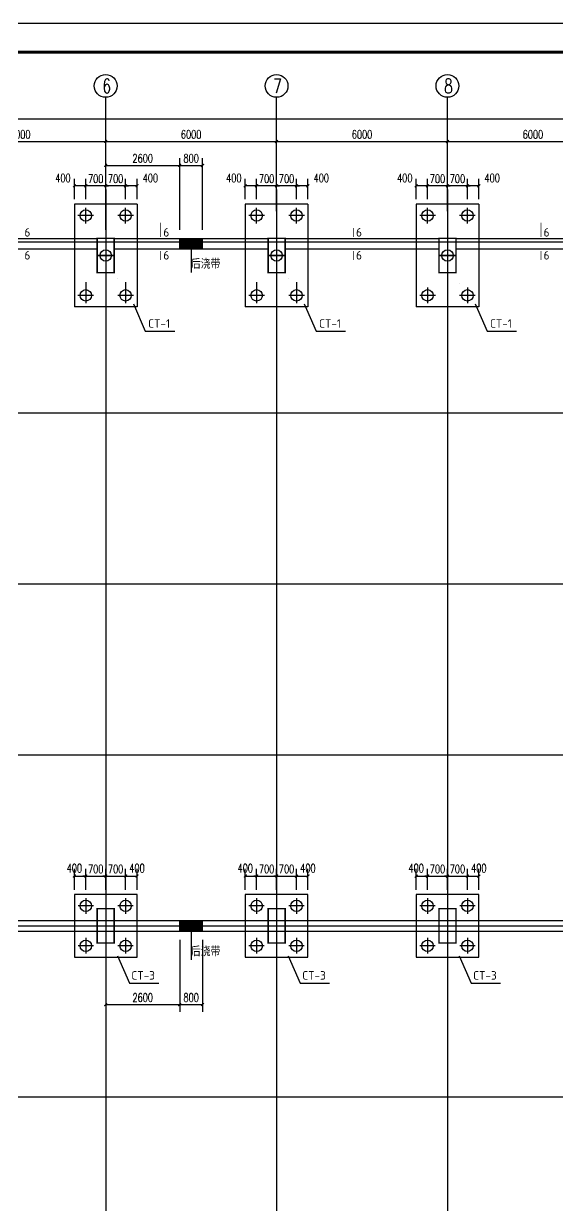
# Model space of a CAD drawing. Extents: x -73672 to 366960, y -527333 to 140666.
# Drawn here: x 218892 to 237633, y 24421 to 65882 of the extents above; entities that cross this region are included whole.
import ezdxf
from ezdxf.enums import TextEntityAlignment as Align

# ---------------------------------------------------------------- set-up
doc = ezdxf.new("R2010")
doc.units = 0
doc.header["$LTSCALE"] = 1000
doc.header["$MEASUREMENT"] = 0
for name, color, linetype in [('AXIS', 3, 'Continuous'), ('AXIS_TEXT', 7, 'Continuous'), ('COLUMN', 9, 'Continuous'), ('E_WINDOW', 4, 'Continuous'), ('NUM', 3, 'Continuous'), ('PUB_TITLE', 4, 'Continuous'), ('TEXT', 3, 'Continuous'), ('WALL', 9, 'Continuous'), ('建-尺寸', 3, 'Continuous')]:
    doc.layers.add(name, color=color, linetype=linetype)
doc.styles.add('_TCH_AXIS', font='COMPLEX', dxfattribs={"bigfont": 'GBCBIG'})
doc.styles.add('_TCH_DIM_T3', font='SIMPLEX', dxfattribs={"width": 0.705882, "bigfont": 'GBCBIG'})
doc.styles.add('A-DIM_T3', font='SIMPLEX', dxfattribs={"width": 0.705882, "bigfont": 'GBCBIG'})
doc.styles.add('COMPLEX', font='COMPLEX', dxfattribs={"bigfont": 'Tssdchn.shx'})
doc.styles.add('TSSD_Norm', font='Tssdeng.shx', dxfattribs={"bigfont": 'hztxt.shx'})
doc.dimstyles.new('_TCH_ARCH-100', dxfattribs={"dimtxt": 297.5, "dimasz": 100, "dimexe": 250, "dimexo": 300, "dimgap": 100, "dimtad": 1, "dimdec": 0, "dimzin": 0, "dimdsep": 46, "dimtxsty": '_TCH_DIM_T3', "dimblk": 'ARCHTICK', "dimcen": 0.09, "dimclrt": 7, "dimazin": 2, "dimtfac": 1, "dimtdec": 0, "dimtix": 1, "dimtmove": 2, "dimatfit": 3, "dimfxl": 0, "dimtolj": 1, "dimtzin": 0, "dimarcsym": 0})
doc.dimstyles.new('A-DIM-100', dxfattribs={"dimtxt": 297.5, "dimasz": 100, "dimexe": 250, "dimexo": 300, "dimgap": 100, "dimtad": 1, "dimdec": 0, "dimzin": 0, "dimdsep": 46, "dimtxsty": 'A-DIM_T3', "dimblk": 'ARCHTICK', "dimcen": 0.09, "dimclrt": 7, "dimazin": 2, "dimtfac": 1, "dimtdec": 0, "dimtix": 1, "dimtmove": 2, "dimatfit": 3, "dimfxl": 0, "dimtolj": 1, "dimtzin": 0, "dimarcsym": 0})

# ---------------------------------------------------------------- blocks, each defined once
blk = doc.blocks.new('_reinbk')
blk.add_line((0, 0), (0, 0))
blk = doc.blocks.new('_AXISO')
blk.add_circle((0, 0), 0.5)
at = {"layer": 'AXIS_TEXT', "style": 'COMPLEX'}
blk.add_attdef('A', text='', height=0.56, dxfattribs=at).set_placement((-0.25, -0.28), (0.25, -0.28), align=Align.FIT)
blk = doc.blocks.new('_ArchTick')
at = {"color": 0, "linetype": 'ByBlock', "const_width": 0.4}
blk.add_lwpolyline([(-0.5, -0.5), (0.5, 0.5)], dxfattribs=at)
blk = doc.blocks.new('*D7879')
at = {"layer": 'AXIS', "color": 0, "lineweight": -2}
for p, q in [((191774, 59597), (191774, 62797)), ((306114, 59597), (306114, 62797)), ((191774, 62547), (306114, 62547))]:
    blk.add_line(p, q, dxfattribs=at)
at = {"layer": 'Defpoints', "color": 0}
for p in [(306114, 62547), (191774, 59297), (306114, 59297)]:
    blk.add_point(p, dxfattribs=at)
at = {"layer": 'AXIS', "color": 0, "linetype": 'ByBlock', "lineweight": -2, "xscale": 100, "yscale": 100, "zscale": 100, "rotation": 180}
blk.add_blockref('_ArchTick', (191774, 62547), dxfattribs=at)
at = {"layer": 'AXIS', "color": 0, "linetype": 'ByBlock', "lineweight": -2, "xscale": 100, "yscale": 100, "zscale": 100}
blk.add_blockref('_ArchTick', (306114, 62547), dxfattribs=at)
at = {"layer": 'AXIS', "color": 7, "insert": (248944, 62796), "char_height": 297.5, "attachment_point": 5, "style": '_TCH_DIM_T3'}
blk.add_mtext('\\A1;114340', dxfattribs=at)
blk = doc.blocks.new('*D7884')
at = {"layer": 'AXIS', "color": 0, "lineweight": -2}
for p, q in [((215774, 59597), (215774, 61997)), ((221774, 59597), (221774, 61997)), ((215774, 61747), (221774, 61747))]:
    blk.add_line(p, q, dxfattribs=at)
at = {"layer": 'Defpoints', "color": 0}
for p in [(221774, 61747), (215774, 59297), (221774, 59297)]:
    blk.add_point(p, dxfattribs=at)
at = {"layer": 'AXIS', "color": 0, "linetype": 'ByBlock', "lineweight": -2, "xscale": 100, "yscale": 100, "zscale": 100, "rotation": 180}
blk.add_blockref('_ArchTick', (215774, 61747), dxfattribs=at)
at = {"layer": 'AXIS', "color": 0, "linetype": 'ByBlock', "lineweight": -2, "xscale": 100, "yscale": 100, "zscale": 100}
blk.add_blockref('_ArchTick', (221774, 61747), dxfattribs=at)
at = {"layer": 'AXIS', "color": 7, "insert": (218774, 61996), "char_height": 297.5, "attachment_point": 5, "style": '_TCH_DIM_T3'}
blk.add_mtext('\\A1;6000', dxfattribs=at)
blk = doc.blocks.new('*D7885')
at = {"layer": 'AXIS', "color": 0, "lineweight": -2}
for p, q in [((221774, 59597), (221774, 61997)), ((227774, 59597), (227774, 61997)), ((221774, 61747), (227774, 61747))]:
    blk.add_line(p, q, dxfattribs=at)
at = {"layer": 'Defpoints', "color": 0}
for p in [(227774, 61747), (221774, 59297), (227774, 59297)]:
    blk.add_point(p, dxfattribs=at)
at = {"layer": 'AXIS', "color": 0, "linetype": 'ByBlock', "lineweight": -2, "xscale": 100, "yscale": 100, "zscale": 100, "rotation": 180}
blk.add_blockref('_ArchTick', (221774, 61747), dxfattribs=at)
at = {"layer": 'AXIS', "color": 0, "linetype": 'ByBlock', "lineweight": -2, "xscale": 100, "yscale": 100, "zscale": 100}
blk.add_blockref('_ArchTick', (227774, 61747), dxfattribs=at)
at = {"layer": 'AXIS', "color": 7, "insert": (224774, 61996), "char_height": 297.5, "attachment_point": 5, "style": '_TCH_DIM_T3'}
blk.add_mtext('\\A1;6000', dxfattribs=at)
blk = doc.blocks.new('*D7886')
at = {"layer": 'AXIS', "color": 0, "lineweight": -2}
for p, q in [((227774, 59597), (227774, 61997)), ((233774, 59597), (233774, 61997)), ((227774, 61747), (233774, 61747))]:
    blk.add_line(p, q, dxfattribs=at)
at = {"layer": 'Defpoints', "color": 0}
for p in [(233774, 61747), (227774, 59297), (233774, 59297)]:
    blk.add_point(p, dxfattribs=at)
at = {"layer": 'AXIS', "color": 0, "linetype": 'ByBlock', "lineweight": -2, "xscale": 100, "yscale": 100, "zscale": 100, "rotation": 180}
blk.add_blockref('_ArchTick', (227774, 61747), dxfattribs=at)
at = {"layer": 'AXIS', "color": 0, "linetype": 'ByBlock', "lineweight": -2, "xscale": 100, "yscale": 100, "zscale": 100}
blk.add_blockref('_ArchTick', (233774, 61747), dxfattribs=at)
at = {"layer": 'AXIS', "color": 7, "insert": (230774, 61996), "char_height": 297.5, "attachment_point": 5, "style": '_TCH_DIM_T3'}
blk.add_mtext('\\A1;6000', dxfattribs=at)
blk = doc.blocks.new('*D7887')
at = {"layer": 'AXIS', "color": 0, "lineweight": -2}
for p, q in [((233774, 59597), (233774, 61997)), ((239774, 59597), (239774, 61997)), ((233774, 61747), (239774, 61747))]:
    blk.add_line(p, q, dxfattribs=at)
at = {"layer": 'Defpoints', "color": 0}
for p in [(239774, 61747), (233774, 59297), (239774, 59297)]:
    blk.add_point(p, dxfattribs=at)
at = {"layer": 'AXIS', "color": 0, "linetype": 'ByBlock', "lineweight": -2, "xscale": 100, "yscale": 100, "zscale": 100, "rotation": 180}
blk.add_blockref('_ArchTick', (233774, 61747), dxfattribs=at)
at = {"layer": 'AXIS', "color": 0, "linetype": 'ByBlock', "lineweight": -2, "xscale": 100, "yscale": 100, "zscale": 100}
blk.add_blockref('_ArchTick', (239774, 61747), dxfattribs=at)
at = {"layer": 'AXIS', "color": 7, "insert": (236774, 61996), "char_height": 297.5, "attachment_point": 5, "style": '_TCH_DIM_T3'}
blk.add_mtext('\\A1;6000', dxfattribs=at)
blk = doc.blocks.new('*D7966')
at = {"layer": 'Defpoints', "color": 0}
for p in [(234474, 60192), (234474, 59422), (234874, 59422)]:
    blk.add_point(p, dxfattribs=at)
at = {"layer": '建-尺寸', "color": 0, "lineweight": -2}
for p, q in [((234474, 59722), (234474, 60442)), ((234874, 60192), (234474, 60192)), ((234874, 59722), (234874, 60442))]:
    blk.add_line(p, q, dxfattribs=at)
at = {"layer": '建-尺寸', "color": 0, "linetype": 'ByBlock', "lineweight": -2, "xscale": 100, "yscale": 100, "zscale": 100, "rotation": 180}
blk.add_blockref('_ArchTick', (234474, 60192), dxfattribs=at)
at = {"layer": '建-尺寸', "color": 0, "linetype": 'ByBlock', "lineweight": -2, "xscale": 100, "yscale": 100, "zscale": 100}
blk.add_blockref('_ArchTick', (234874, 60192), dxfattribs=at)
at = {"layer": '建-尺寸', "color": 7, "insert": (235344, 60467), "char_height": 297.5, "attachment_point": 5, "style": 'A-DIM_T3'}
blk.add_mtext('\\A1;400', dxfattribs=at)
blk = doc.blocks.new('*D7967')
at = {"layer": 'Defpoints', "color": 0}
for p in [(233774, 60192), (233774, 59422), (234474, 59422)]:
    blk.add_point(p, dxfattribs=at)
at = {"layer": '建-尺寸', "color": 0, "lineweight": -2}
for p, q in [((233774, 60192), (233674, 60192)), ((233774, 59722), (233774, 60442)), ((234474, 60192), (233774, 60192)), ((234474, 59722), (234474, 60442)), ((234474, 60192), (234574, 60192))]:
    blk.add_line(p, q, dxfattribs=at)
at = {"layer": '建-尺寸', "color": 0, "linetype": 'ByBlock', "lineweight": -2, "xscale": 100, "yscale": 100, "zscale": 100}
blk.add_blockref('_ArchTick', (233774, 60192), dxfattribs=at)
at = {"layer": '建-尺寸', "color": 0, "linetype": 'ByBlock', "lineweight": -2, "xscale": 100, "yscale": 100, "zscale": 100, "rotation": 180}
blk.add_blockref('_ArchTick', (234474, 60192), dxfattribs=at)
at = {"layer": '建-尺寸', "color": 7, "insert": (234124, 60441), "char_height": 297.5, "attachment_point": 5, "style": 'A-DIM_T3'}
blk.add_mtext('\\A1;700', dxfattribs=at)
blk = doc.blocks.new('*D7968')
at = {"layer": 'Defpoints', "color": 0}
for p in [(233074, 60192), (233074, 59422), (233774, 59422)]:
    blk.add_point(p, dxfattribs=at)
at = {"layer": '建-尺寸', "color": 0, "lineweight": -2}
for p, q in [((233074, 60192), (232974, 60192)), ((233074, 59722), (233074, 60442)), ((233774, 60192), (233074, 60192)), ((233774, 59722), (233774, 60442)), ((233774, 60192), (233874, 60192))]:
    blk.add_line(p, q, dxfattribs=at)
at = {"layer": '建-尺寸', "color": 0, "linetype": 'ByBlock', "lineweight": -2, "xscale": 100, "yscale": 100, "zscale": 100}
blk.add_blockref('_ArchTick', (233074, 60192), dxfattribs=at)
at = {"layer": '建-尺寸', "color": 0, "linetype": 'ByBlock', "lineweight": -2, "xscale": 100, "yscale": 100, "zscale": 100, "rotation": 180}
blk.add_blockref('_ArchTick', (233774, 60192), dxfattribs=at)
at = {"layer": '建-尺寸', "color": 7, "insert": (233424, 60441), "char_height": 297.5, "attachment_point": 5, "style": 'A-DIM_T3'}
blk.add_mtext('\\A1;700', dxfattribs=at)
blk = doc.blocks.new('*D7969')
at = {"layer": 'Defpoints', "color": 0}
for p in [(232674, 60192), (232674, 59422), (233074, 59422)]:
    blk.add_point(p, dxfattribs=at)
at = {"layer": '建-尺寸', "color": 0, "lineweight": -2}
for p, q in [((232674, 59722), (232674, 60442)), ((233074, 60192), (232674, 60192)), ((233074, 59722), (233074, 60442))]:
    blk.add_line(p, q, dxfattribs=at)
at = {"layer": '建-尺寸', "color": 0, "linetype": 'ByBlock', "lineweight": -2, "xscale": 100, "yscale": 100, "zscale": 100, "rotation": 180}
blk.add_blockref('_ArchTick', (232674, 60192), dxfattribs=at)
at = {"layer": '建-尺寸', "color": 0, "linetype": 'ByBlock', "lineweight": -2, "xscale": 100, "yscale": 100, "zscale": 100}
blk.add_blockref('_ArchTick', (233074, 60192), dxfattribs=at)
at = {"layer": '建-尺寸', "color": 7, "insert": (232274, 60467), "char_height": 297.5, "attachment_point": 5, "style": 'A-DIM_T3'}
blk.add_mtext('\\A1;400', dxfattribs=at)
blk = doc.blocks.new('*D7970')
at = {"layer": 'Defpoints', "color": 0}
for p in [(228474, 60192), (228474, 59422), (228874, 59422)]:
    blk.add_point(p, dxfattribs=at)
at = {"layer": '建-尺寸', "color": 0, "lineweight": -2}
for p, q in [((228474, 59722), (228474, 60442)), ((228874, 60192), (228474, 60192)), ((228874, 59722), (228874, 60442))]:
    blk.add_line(p, q, dxfattribs=at)
at = {"layer": '建-尺寸', "color": 0, "linetype": 'ByBlock', "lineweight": -2, "xscale": 100, "yscale": 100, "zscale": 100, "rotation": 180}
blk.add_blockref('_ArchTick', (228474, 60192), dxfattribs=at)
at = {"layer": '建-尺寸', "color": 0, "linetype": 'ByBlock', "lineweight": -2, "xscale": 100, "yscale": 100, "zscale": 100}
blk.add_blockref('_ArchTick', (228874, 60192), dxfattribs=at)
at = {"layer": '建-尺寸', "color": 7, "insert": (229344, 60467), "char_height": 297.5, "attachment_point": 5, "style": 'A-DIM_T3'}
blk.add_mtext('\\A1;400', dxfattribs=at)
blk = doc.blocks.new('*D7971')
at = {"layer": 'Defpoints', "color": 0}
for p in [(227774, 60192), (227774, 59422), (228474, 59422)]:
    blk.add_point(p, dxfattribs=at)
at = {"layer": '建-尺寸', "color": 0, "lineweight": -2}
for p, q in [((227774, 60192), (227674, 60192)), ((227774, 59722), (227774, 60442)), ((228474, 60192), (227774, 60192)), ((228474, 59722), (228474, 60442)), ((228474, 60192), (228574, 60192))]:
    blk.add_line(p, q, dxfattribs=at)
at = {"layer": '建-尺寸', "color": 0, "linetype": 'ByBlock', "lineweight": -2, "xscale": 100, "yscale": 100, "zscale": 100}
blk.add_blockref('_ArchTick', (227774, 60192), dxfattribs=at)
at = {"layer": '建-尺寸', "color": 0, "linetype": 'ByBlock', "lineweight": -2, "xscale": 100, "yscale": 100, "zscale": 100, "rotation": 180}
blk.add_blockref('_ArchTick', (228474, 60192), dxfattribs=at)
at = {"layer": '建-尺寸', "color": 7, "insert": (228124, 60441), "char_height": 297.5, "attachment_point": 5, "style": 'A-DIM_T3'}
blk.add_mtext('\\A1;700', dxfattribs=at)
blk = doc.blocks.new('*D7972')
at = {"layer": 'Defpoints', "color": 0}
for p in [(227074, 60192), (227074, 59422), (227774, 59422)]:
    blk.add_point(p, dxfattribs=at)
at = {"layer": '建-尺寸', "color": 0, "lineweight": -2}
for p, q in [((227074, 60192), (226974, 60192)), ((227074, 59722), (227074, 60442)), ((227774, 60192), (227074, 60192)), ((227774, 59722), (227774, 60442)), ((227774, 60192), (227874, 60192))]:
    blk.add_line(p, q, dxfattribs=at)
at = {"layer": '建-尺寸', "color": 0, "linetype": 'ByBlock', "lineweight": -2, "xscale": 100, "yscale": 100, "zscale": 100}
blk.add_blockref('_ArchTick', (227074, 60192), dxfattribs=at)
at = {"layer": '建-尺寸', "color": 0, "linetype": 'ByBlock', "lineweight": -2, "xscale": 100, "yscale": 100, "zscale": 100, "rotation": 180}
blk.add_blockref('_ArchTick', (227774, 60192), dxfattribs=at)
at = {"layer": '建-尺寸', "color": 7, "insert": (227424, 60441), "char_height": 297.5, "attachment_point": 5, "style": 'A-DIM_T3'}
blk.add_mtext('\\A1;700', dxfattribs=at)
blk = doc.blocks.new('*D7973')
at = {"layer": 'Defpoints', "color": 0}
for p in [(226674, 60192), (226674, 59422), (227074, 59422)]:
    blk.add_point(p, dxfattribs=at)
at = {"layer": '建-尺寸', "color": 0, "lineweight": -2}
for p, q in [((226674, 59722), (226674, 60442)), ((227074, 60192), (226674, 60192)), ((227074, 59722), (227074, 60442))]:
    blk.add_line(p, q, dxfattribs=at)
at = {"layer": '建-尺寸', "color": 0, "linetype": 'ByBlock', "lineweight": -2, "xscale": 100, "yscale": 100, "zscale": 100, "rotation": 180}
blk.add_blockref('_ArchTick', (226674, 60192), dxfattribs=at)
at = {"layer": '建-尺寸', "color": 0, "linetype": 'ByBlock', "lineweight": -2, "xscale": 100, "yscale": 100, "zscale": 100}
blk.add_blockref('_ArchTick', (227074, 60192), dxfattribs=at)
at = {"layer": '建-尺寸', "color": 7, "insert": (226274, 60467), "char_height": 297.5, "attachment_point": 5, "style": 'A-DIM_T3'}
blk.add_mtext('\\A1;400', dxfattribs=at)
blk = doc.blocks.new('*D7974')
at = {"layer": 'Defpoints', "color": 0}
for p in [(222474, 60192), (222474, 59422), (222874, 59422)]:
    blk.add_point(p, dxfattribs=at)
at = {"layer": '建-尺寸', "color": 0, "lineweight": -2}
for p, q in [((222474, 59722), (222474, 60442)), ((222874, 60192), (222474, 60192)), ((222874, 59722), (222874, 60442))]:
    blk.add_line(p, q, dxfattribs=at)
at = {"layer": '建-尺寸', "color": 0, "linetype": 'ByBlock', "lineweight": -2, "xscale": 100, "yscale": 100, "zscale": 100, "rotation": 180}
blk.add_blockref('_ArchTick', (222474, 60192), dxfattribs=at)
at = {"layer": '建-尺寸', "color": 0, "linetype": 'ByBlock', "lineweight": -2, "xscale": 100, "yscale": 100, "zscale": 100}
blk.add_blockref('_ArchTick', (222874, 60192), dxfattribs=at)
at = {"layer": '建-尺寸', "color": 7, "insert": (223344, 60467), "char_height": 297.5, "attachment_point": 5, "style": 'A-DIM_T3'}
blk.add_mtext('\\A1;400', dxfattribs=at)
blk = doc.blocks.new('*D7975')
at = {"layer": 'Defpoints', "color": 0}
for p in [(221774, 60192), (221774, 59422), (222474, 59422)]:
    blk.add_point(p, dxfattribs=at)
at = {"layer": '建-尺寸', "color": 0, "lineweight": -2}
for p, q in [((221774, 60192), (221674, 60192)), ((221774, 59722), (221774, 60442)), ((222474, 60192), (221774, 60192)), ((222474, 59722), (222474, 60442)), ((222474, 60192), (222574, 60192))]:
    blk.add_line(p, q, dxfattribs=at)
at = {"layer": '建-尺寸', "color": 0, "linetype": 'ByBlock', "lineweight": -2, "xscale": 100, "yscale": 100, "zscale": 100}
blk.add_blockref('_ArchTick', (221774, 60192), dxfattribs=at)
at = {"layer": '建-尺寸', "color": 0, "linetype": 'ByBlock', "lineweight": -2, "xscale": 100, "yscale": 100, "zscale": 100, "rotation": 180}
blk.add_blockref('_ArchTick', (222474, 60192), dxfattribs=at)
at = {"layer": '建-尺寸', "color": 7, "insert": (222124, 60441), "char_height": 297.5, "attachment_point": 5, "style": 'A-DIM_T3'}
blk.add_mtext('\\A1;700', dxfattribs=at)
blk = doc.blocks.new('*D7976')
at = {"layer": 'Defpoints', "color": 0}
for p in [(221074, 60192), (221074, 59422), (221774, 59422)]:
    blk.add_point(p, dxfattribs=at)
at = {"layer": '建-尺寸', "color": 0, "lineweight": -2}
for p, q in [((221074, 60192), (220974, 60192)), ((221074, 59722), (221074, 60442)), ((221774, 60192), (221074, 60192)), ((221774, 59722), (221774, 60442)), ((221774, 60192), (221874, 60192))]:
    blk.add_line(p, q, dxfattribs=at)
at = {"layer": '建-尺寸', "color": 0, "linetype": 'ByBlock', "lineweight": -2, "xscale": 100, "yscale": 100, "zscale": 100}
blk.add_blockref('_ArchTick', (221074, 60192), dxfattribs=at)
at = {"layer": '建-尺寸', "color": 0, "linetype": 'ByBlock', "lineweight": -2, "xscale": 100, "yscale": 100, "zscale": 100, "rotation": 180}
blk.add_blockref('_ArchTick', (221774, 60192), dxfattribs=at)
at = {"layer": '建-尺寸', "color": 7, "insert": (221424, 60441), "char_height": 297.5, "attachment_point": 5, "style": 'A-DIM_T3'}
blk.add_mtext('\\A1;700', dxfattribs=at)
blk = doc.blocks.new('*D7977')
at = {"layer": 'Defpoints', "color": 0}
for p in [(220674, 60192), (220674, 59422), (221074, 59422)]:
    blk.add_point(p, dxfattribs=at)
at = {"layer": '建-尺寸', "color": 0, "lineweight": -2}
for p, q in [((220674, 59722), (220674, 60442)), ((221074, 60192), (220674, 60192)), ((221074, 59722), (221074, 60442))]:
    blk.add_line(p, q, dxfattribs=at)
at = {"layer": '建-尺寸', "color": 0, "linetype": 'ByBlock', "lineweight": -2, "xscale": 100, "yscale": 100, "zscale": 100, "rotation": 180}
blk.add_blockref('_ArchTick', (220674, 60192), dxfattribs=at)
at = {"layer": '建-尺寸', "color": 0, "linetype": 'ByBlock', "lineweight": -2, "xscale": 100, "yscale": 100, "zscale": 100}
blk.add_blockref('_ArchTick', (221074, 60192), dxfattribs=at)
at = {"layer": '建-尺寸', "color": 7, "insert": (220274, 60467), "char_height": 297.5, "attachment_point": 5, "style": 'A-DIM_T3'}
blk.add_mtext('\\A1;400', dxfattribs=at)
blk = doc.blocks.new('*D8223')
at = {"layer": 'Defpoints', "color": 0}
for p in [(233074, 35975), (232674, 35197), (233074, 35197)]:
    blk.add_point(p, dxfattribs=at)
at = {"layer": '建-尺寸', "color": 0, "lineweight": -2}
for p, q in [((232674, 35497), (232674, 36225)), ((233074, 35497), (233074, 36225)), ((232674, 35975), (233074, 35975))]:
    blk.add_line(p, q, dxfattribs=at)
at = {"layer": '建-尺寸', "color": 0, "linetype": 'ByBlock', "lineweight": -2, "xscale": 100, "yscale": 100, "zscale": 100, "rotation": 180}
blk.add_blockref('_ArchTick', (232674, 35975), dxfattribs=at)
at = {"layer": '建-尺寸', "color": 0, "linetype": 'ByBlock', "lineweight": -2, "xscale": 100, "yscale": 100, "zscale": 100}
blk.add_blockref('_ArchTick', (233074, 35975), dxfattribs=at)
at = {"layer": '建-尺寸', "color": 7, "insert": (232674, 36250), "char_height": 297.5, "attachment_point": 5, "style": 'A-DIM_T3'}
blk.add_mtext('\\A1;400', dxfattribs=at)
blk = doc.blocks.new('*D8224')
at = {"layer": 'Defpoints', "color": 0}
for p in [(233774, 35975), (233074, 35197), (233774, 35197)]:
    blk.add_point(p, dxfattribs=at)
at = {"layer": '建-尺寸', "color": 0, "lineweight": -2}
for p, q in [((233074, 35497), (233074, 36225)), ((233774, 35497), (233774, 36225)), ((233074, 35975), (232974, 35975)), ((233074, 35975), (233774, 35975)), ((233774, 35975), (233874, 35975))]:
    blk.add_line(p, q, dxfattribs=at)
at = {"layer": '建-尺寸', "color": 0, "linetype": 'ByBlock', "lineweight": -2, "xscale": 100, "yscale": 100, "zscale": 100}
blk.add_blockref('_ArchTick', (233074, 35975), dxfattribs=at)
at = {"layer": '建-尺寸', "color": 0, "linetype": 'ByBlock', "lineweight": -2, "xscale": 100, "yscale": 100, "zscale": 100, "rotation": 180}
blk.add_blockref('_ArchTick', (233774, 35975), dxfattribs=at)
at = {"layer": '建-尺寸', "color": 7, "insert": (233424, 36223), "char_height": 297.5, "attachment_point": 5, "style": 'A-DIM_T3'}
blk.add_mtext('\\A1;700', dxfattribs=at)
blk = doc.blocks.new('*D8225')
at = {"layer": 'Defpoints', "color": 0}
for p in [(234474, 35975), (233774, 35197), (234474, 35197)]:
    blk.add_point(p, dxfattribs=at)
at = {"layer": '建-尺寸', "color": 0, "lineweight": -2}
for p, q in [((233774, 35497), (233774, 36225)), ((234474, 35497), (234474, 36225)), ((233774, 35975), (233674, 35975)), ((233774, 35975), (234474, 35975)), ((234474, 35975), (234574, 35975))]:
    blk.add_line(p, q, dxfattribs=at)
at = {"layer": '建-尺寸', "color": 0, "linetype": 'ByBlock', "lineweight": -2, "xscale": 100, "yscale": 100, "zscale": 100}
blk.add_blockref('_ArchTick', (233774, 35975), dxfattribs=at)
at = {"layer": '建-尺寸', "color": 0, "linetype": 'ByBlock', "lineweight": -2, "xscale": 100, "yscale": 100, "zscale": 100, "rotation": 180}
blk.add_blockref('_ArchTick', (234474, 35975), dxfattribs=at)
at = {"layer": '建-尺寸', "color": 7, "insert": (234124, 36223), "char_height": 297.5, "attachment_point": 5, "style": 'A-DIM_T3'}
blk.add_mtext('\\A1;700', dxfattribs=at)
blk = doc.blocks.new('*D8226')
at = {"layer": 'Defpoints', "color": 0}
for p in [(234874, 35975), (234474, 35197), (234874, 35197)]:
    blk.add_point(p, dxfattribs=at)
at = {"layer": '建-尺寸', "color": 0, "lineweight": -2}
for p, q in [((234474, 35497), (234474, 36225)), ((234874, 35497), (234874, 36225)), ((234474, 35975), (234874, 35975))]:
    blk.add_line(p, q, dxfattribs=at)
at = {"layer": '建-尺寸', "color": 0, "linetype": 'ByBlock', "lineweight": -2, "xscale": 100, "yscale": 100, "zscale": 100, "rotation": 180}
blk.add_blockref('_ArchTick', (234474, 35975), dxfattribs=at)
at = {"layer": '建-尺寸', "color": 0, "linetype": 'ByBlock', "lineweight": -2, "xscale": 100, "yscale": 100, "zscale": 100}
blk.add_blockref('_ArchTick', (234874, 35975), dxfattribs=at)
at = {"layer": '建-尺寸', "color": 7, "insert": (234874, 36250), "char_height": 297.5, "attachment_point": 5, "style": 'A-DIM_T3'}
blk.add_mtext('\\A1;400', dxfattribs=at)
blk = doc.blocks.new('*D8235')
at = {"layer": 'Defpoints', "color": 0}
for p in [(221074, 35975), (220674, 35197), (221074, 35197)]:
    blk.add_point(p, dxfattribs=at)
at = {"layer": '建-尺寸', "color": 0, "lineweight": -2}
for p, q in [((220674, 35497), (220674, 36225)), ((221074, 35497), (221074, 36225)), ((220674, 35975), (221074, 35975))]:
    blk.add_line(p, q, dxfattribs=at)
at = {"layer": '建-尺寸', "color": 0, "linetype": 'ByBlock', "lineweight": -2, "xscale": 100, "yscale": 100, "zscale": 100, "rotation": 180}
blk.add_blockref('_ArchTick', (220674, 35975), dxfattribs=at)
at = {"layer": '建-尺寸', "color": 0, "linetype": 'ByBlock', "lineweight": -2, "xscale": 100, "yscale": 100, "zscale": 100}
blk.add_blockref('_ArchTick', (221074, 35975), dxfattribs=at)
at = {"layer": '建-尺寸', "color": 7, "insert": (220674, 36250), "char_height": 297.5, "attachment_point": 5, "style": 'A-DIM_T3'}
blk.add_mtext('\\A1;400', dxfattribs=at)
blk = doc.blocks.new('*D8236')
at = {"layer": 'Defpoints', "color": 0}
for p in [(221774, 35975), (221074, 35197), (221774, 35197)]:
    blk.add_point(p, dxfattribs=at)
at = {"layer": '建-尺寸', "color": 0, "lineweight": -2}
for p, q in [((221074, 35497), (221074, 36225)), ((221774, 35497), (221774, 36225)), ((221074, 35975), (220974, 35975)), ((221074, 35975), (221774, 35975)), ((221774, 35975), (221874, 35975))]:
    blk.add_line(p, q, dxfattribs=at)
at = {"layer": '建-尺寸', "color": 0, "linetype": 'ByBlock', "lineweight": -2, "xscale": 100, "yscale": 100, "zscale": 100}
blk.add_blockref('_ArchTick', (221074, 35975), dxfattribs=at)
at = {"layer": '建-尺寸', "color": 0, "linetype": 'ByBlock', "lineweight": -2, "xscale": 100, "yscale": 100, "zscale": 100, "rotation": 180}
blk.add_blockref('_ArchTick', (221774, 35975), dxfattribs=at)
at = {"layer": '建-尺寸', "color": 7, "insert": (221424, 36223), "char_height": 297.5, "attachment_point": 5, "style": 'A-DIM_T3'}
blk.add_mtext('\\A1;700', dxfattribs=at)
blk = doc.blocks.new('*D8237')
at = {"layer": 'Defpoints', "color": 0}
for p in [(222474, 35975), (221774, 35197), (222474, 35197)]:
    blk.add_point(p, dxfattribs=at)
at = {"layer": '建-尺寸', "color": 0, "lineweight": -2}
for p, q in [((221774, 35497), (221774, 36225)), ((222474, 35497), (222474, 36225)), ((221774, 35975), (221674, 35975)), ((221774, 35975), (222474, 35975)), ((222474, 35975), (222574, 35975))]:
    blk.add_line(p, q, dxfattribs=at)
at = {"layer": '建-尺寸', "color": 0, "linetype": 'ByBlock', "lineweight": -2, "xscale": 100, "yscale": 100, "zscale": 100}
blk.add_blockref('_ArchTick', (221774, 35975), dxfattribs=at)
at = {"layer": '建-尺寸', "color": 0, "linetype": 'ByBlock', "lineweight": -2, "xscale": 100, "yscale": 100, "zscale": 100, "rotation": 180}
blk.add_blockref('_ArchTick', (222474, 35975), dxfattribs=at)
at = {"layer": '建-尺寸', "color": 7, "insert": (222124, 36223), "char_height": 297.5, "attachment_point": 5, "style": 'A-DIM_T3'}
blk.add_mtext('\\A1;700', dxfattribs=at)
blk = doc.blocks.new('*D8238')
at = {"layer": 'Defpoints', "color": 0}
for p in [(222874, 35975), (222474, 35197), (222874, 35197)]:
    blk.add_point(p, dxfattribs=at)
at = {"layer": '建-尺寸', "color": 0, "lineweight": -2}
for p, q in [((222474, 35497), (222474, 36225)), ((222874, 35497), (222874, 36225)), ((222474, 35975), (222874, 35975))]:
    blk.add_line(p, q, dxfattribs=at)
at = {"layer": '建-尺寸', "color": 0, "linetype": 'ByBlock', "lineweight": -2, "xscale": 100, "yscale": 100, "zscale": 100, "rotation": 180}
blk.add_blockref('_ArchTick', (222474, 35975), dxfattribs=at)
at = {"layer": '建-尺寸', "color": 0, "linetype": 'ByBlock', "lineweight": -2, "xscale": 100, "yscale": 100, "zscale": 100}
blk.add_blockref('_ArchTick', (222874, 35975), dxfattribs=at)
at = {"layer": '建-尺寸', "color": 7, "insert": (222874, 36250), "char_height": 297.5, "attachment_point": 5, "style": 'A-DIM_T3'}
blk.add_mtext('\\A1;400', dxfattribs=at)
blk = doc.blocks.new('*D8878')
at = {"layer": 'Defpoints', "color": 0}
for p in [(227074, 35975), (226674, 35197), (227074, 35197)]:
    blk.add_point(p, dxfattribs=at)
at = {"layer": '建-尺寸', "color": 0, "lineweight": -2}
for p, q in [((226674, 35497), (226674, 36225)), ((227074, 35497), (227074, 36225)), ((226674, 35975), (227074, 35975))]:
    blk.add_line(p, q, dxfattribs=at)
at = {"layer": '建-尺寸', "color": 0, "linetype": 'ByBlock', "lineweight": -2, "xscale": 100, "yscale": 100, "zscale": 100, "rotation": 180}
blk.add_blockref('_ArchTick', (226674, 35975), dxfattribs=at)
at = {"layer": '建-尺寸', "color": 0, "linetype": 'ByBlock', "lineweight": -2, "xscale": 100, "yscale": 100, "zscale": 100}
blk.add_blockref('_ArchTick', (227074, 35975), dxfattribs=at)
at = {"layer": '建-尺寸', "color": 7, "insert": (226674, 36250), "char_height": 297.5, "attachment_point": 5, "style": 'A-DIM_T3'}
blk.add_mtext('\\A1;400', dxfattribs=at)
blk = doc.blocks.new('*D8879')
at = {"layer": 'Defpoints', "color": 0}
for p in [(227774, 35975), (227074, 35197), (227774, 35197)]:
    blk.add_point(p, dxfattribs=at)
at = {"layer": '建-尺寸', "color": 0, "lineweight": -2}
for p, q in [((227074, 35497), (227074, 36225)), ((227774, 35497), (227774, 36225)), ((227074, 35975), (226974, 35975)), ((227074, 35975), (227774, 35975)), ((227774, 35975), (227874, 35975))]:
    blk.add_line(p, q, dxfattribs=at)
at = {"layer": '建-尺寸', "color": 0, "linetype": 'ByBlock', "lineweight": -2, "xscale": 100, "yscale": 100, "zscale": 100}
blk.add_blockref('_ArchTick', (227074, 35975), dxfattribs=at)
at = {"layer": '建-尺寸', "color": 0, "linetype": 'ByBlock', "lineweight": -2, "xscale": 100, "yscale": 100, "zscale": 100, "rotation": 180}
blk.add_blockref('_ArchTick', (227774, 35975), dxfattribs=at)
at = {"layer": '建-尺寸', "color": 7, "insert": (227424, 36223), "char_height": 297.5, "attachment_point": 5, "style": 'A-DIM_T3'}
blk.add_mtext('\\A1;700', dxfattribs=at)
blk = doc.blocks.new('*D8880')
at = {"layer": 'Defpoints', "color": 0}
for p in [(228474, 35975), (227774, 35197), (228474, 35197)]:
    blk.add_point(p, dxfattribs=at)
at = {"layer": '建-尺寸', "color": 0, "lineweight": -2}
for p, q in [((227774, 35497), (227774, 36225)), ((228474, 35497), (228474, 36225)), ((227774, 35975), (227674, 35975)), ((227774, 35975), (228474, 35975)), ((228474, 35975), (228574, 35975))]:
    blk.add_line(p, q, dxfattribs=at)
at = {"layer": '建-尺寸', "color": 0, "linetype": 'ByBlock', "lineweight": -2, "xscale": 100, "yscale": 100, "zscale": 100}
blk.add_blockref('_ArchTick', (227774, 35975), dxfattribs=at)
at = {"layer": '建-尺寸', "color": 0, "linetype": 'ByBlock', "lineweight": -2, "xscale": 100, "yscale": 100, "zscale": 100, "rotation": 180}
blk.add_blockref('_ArchTick', (228474, 35975), dxfattribs=at)
at = {"layer": '建-尺寸', "color": 7, "insert": (228124, 36223), "char_height": 297.5, "attachment_point": 5, "style": 'A-DIM_T3'}
blk.add_mtext('\\A1;700', dxfattribs=at)
blk = doc.blocks.new('*D8881')
at = {"layer": 'Defpoints', "color": 0}
for p in [(228874, 35975), (228474, 35197), (228874, 35197)]:
    blk.add_point(p, dxfattribs=at)
at = {"layer": '建-尺寸', "color": 0, "lineweight": -2}
for p, q in [((228474, 35497), (228474, 36225)), ((228874, 35497), (228874, 36225)), ((228474, 35975), (228874, 35975))]:
    blk.add_line(p, q, dxfattribs=at)
at = {"layer": '建-尺寸', "color": 0, "linetype": 'ByBlock', "lineweight": -2, "xscale": 100, "yscale": 100, "zscale": 100, "rotation": 180}
blk.add_blockref('_ArchTick', (228474, 35975), dxfattribs=at)
at = {"layer": '建-尺寸', "color": 0, "linetype": 'ByBlock', "lineweight": -2, "xscale": 100, "yscale": 100, "zscale": 100}
blk.add_blockref('_ArchTick', (228874, 35975), dxfattribs=at)
at = {"layer": '建-尺寸', "color": 7, "insert": (228874, 36250), "char_height": 297.5, "attachment_point": 5, "style": 'A-DIM_T3'}
blk.add_mtext('\\A1;400', dxfattribs=at)
blk = doc.blocks.new('*D8902')
at = {"layer": 'Defpoints', "color": 0}
for p in [(224374, 60909), (221774, 58348), (224374, 58348)]:
    blk.add_point(p, dxfattribs=at)
at = {"layer": '建-尺寸', "color": 0, "lineweight": -2}
for p, q in [((221774, 58648), (221774, 61159)), ((224374, 58648), (224374, 61159)), ((221774, 60909), (224374, 60909))]:
    blk.add_line(p, q, dxfattribs=at)
at = {"layer": '建-尺寸', "color": 0, "linetype": 'ByBlock', "lineweight": -2, "xscale": 100, "yscale": 100, "zscale": 100, "rotation": 180}
blk.add_blockref('_ArchTick', (221774, 60909), dxfattribs=at)
at = {"layer": '建-尺寸', "color": 0, "linetype": 'ByBlock', "lineweight": -2, "xscale": 100, "yscale": 100, "zscale": 100}
blk.add_blockref('_ArchTick', (224374, 60909), dxfattribs=at)
at = {"layer": '建-尺寸', "color": 7, "insert": (223074, 61157), "char_height": 297.5, "attachment_point": 5, "style": 'A-DIM_T3'}
blk.add_mtext('\\A1;2600', dxfattribs=at)
blk = doc.blocks.new('*D8903')
at = {"layer": 'Defpoints', "color": 0}
for p in [(225174, 60909), (224374, 58348), (225174, 58348)]:
    blk.add_point(p, dxfattribs=at)
at = {"layer": '建-尺寸', "color": 0, "lineweight": -2}
for p, q in [((224374, 58648), (224374, 61159)), ((225174, 58648), (225174, 61159)), ((224374, 60909), (225174, 60909))]:
    blk.add_line(p, q, dxfattribs=at)
at = {"layer": '建-尺寸', "color": 0, "linetype": 'ByBlock', "lineweight": -2, "xscale": 100, "yscale": 100, "zscale": 100, "rotation": 180}
blk.add_blockref('_ArchTick', (224374, 60909), dxfattribs=at)
at = {"layer": '建-尺寸', "color": 0, "linetype": 'ByBlock', "lineweight": -2, "xscale": 100, "yscale": 100, "zscale": 100}
blk.add_blockref('_ArchTick', (225174, 60909), dxfattribs=at)
at = {"layer": '建-尺寸', "color": 7, "insert": (224774, 61157), "char_height": 297.5, "attachment_point": 5, "style": 'A-DIM_T3'}
blk.add_mtext('\\A1;800', dxfattribs=at)
blk = doc.blocks.new('*D9023')
at = {"layer": 'Defpoints', "color": 0}
for p in [(221774, 34043), (224374, 34043), (224374, 31463)]:
    blk.add_point(p, dxfattribs=at)
at = {"layer": '建-尺寸', "color": 0, "lineweight": -2}
for p, q in [((221774, 33743), (221774, 31213)), ((224374, 33743), (224374, 31213)), ((221774, 31463), (224374, 31463))]:
    blk.add_line(p, q, dxfattribs=at)
at = {"layer": '建-尺寸', "color": 0, "linetype": 'ByBlock', "lineweight": -2, "xscale": 100, "yscale": 100, "zscale": 100, "rotation": 180}
blk.add_blockref('_ArchTick', (221774, 31463), dxfattribs=at)
at = {"layer": '建-尺寸', "color": 0, "linetype": 'ByBlock', "lineweight": -2, "xscale": 100, "yscale": 100, "zscale": 100}
blk.add_blockref('_ArchTick', (224374, 31463), dxfattribs=at)
at = {"layer": '建-尺寸', "color": 7, "insert": (223074, 31712), "char_height": 297.5, "attachment_point": 5, "style": 'A-DIM_T3'}
blk.add_mtext('\\A1;2600', dxfattribs=at)
blk = doc.blocks.new('*D9024')
at = {"layer": 'Defpoints', "color": 0}
for p in [(224374, 34043), (225174, 34043), (225174, 31463)]:
    blk.add_point(p, dxfattribs=at)
at = {"layer": '建-尺寸', "color": 0, "lineweight": -2}
for p, q in [((224374, 33743), (224374, 31213)), ((225174, 33743), (225174, 31213)), ((224374, 31463), (225174, 31463))]:
    blk.add_line(p, q, dxfattribs=at)
at = {"layer": '建-尺寸', "color": 0, "linetype": 'ByBlock', "lineweight": -2, "xscale": 100, "yscale": 100, "zscale": 100, "rotation": 180}
blk.add_blockref('_ArchTick', (224374, 31463), dxfattribs=at)
at = {"layer": '建-尺寸', "color": 0, "linetype": 'ByBlock', "lineweight": -2, "xscale": 100, "yscale": 100, "zscale": 100}
blk.add_blockref('_ArchTick', (225174, 31463), dxfattribs=at)
at = {"layer": '建-尺寸', "color": 7, "insert": (224774, 31712), "char_height": 297.5, "attachment_point": 5, "style": 'A-DIM_T3'}
blk.add_mtext('\\A1;800', dxfattribs=at)

msp = doc.modelspace()

# ---------------------------------------------------------------- hatches: boundary and pattern name
h = msp.add_hatch()
h.set_pattern_fill('ANSI31', color=256, scale=25)
h.set_pattern_definition([(45, (300577.177, -58772.165), (-28.0633, 28.0633), [])])
h.paths.add_polyline_path([(224374.25, 58348.34), (224374.25, 58098.34), (225174.25, 58098.34), (225174.25, 58348.34)])
h.paths.add_polyline_path([(225174.25, 57978.34), (225174.25, 58098.34), (224374.25, 58098.34), (224374.25, 57978.34)])
h = msp.add_hatch()
h.set_pattern_fill('ANSI31', color=256, scale=25)
h.set_pattern_definition([(45, (300577.177, -82707.165), (-28.0633, 28.0633), [])])
h.paths.add_polyline_path([(224374.25, 34413.34), (224374.25, 34163.34), (225174.25, 34163.34), (225174.25, 34413.34)])
h.paths.add_polyline_path([(225174.25, 34043.34), (225174.25, 34163.34), (224374.25, 34163.34), (224374.25, 34043.34)])

# ---------------------------------------------------------------- linework, layer by layer
at = {"color": 1}
for p, q in [((221774.25, 60065.53), (221774.25, -593.32)), ((227774.25, 60065.53), (227774.25, -593.32)), ((233774.25, 60065.53), (233774.25, -593.32)), ((189388.6, 58228.34), (308158.19, 58228.34)), ((189203.6, 52228.34), (308158.19, 52228.34)), ((189203.6, 46228.34), (308158.19, 46228.34)), ((189203.6, 40228.34), (308158.19, 40228.34)), ((189388.6, 34228.34), (308158.19, 34228.34)), ((189203.6, 28228.34), (308158.19, 28228.34))]:
    msp.add_line(p, q, dxfattribs=at)
for p, q in [((224374.25, 57978.34), (224374.25, 58348.34)), ((224774.25, 58098.34), (224774.25, 57154.59)), ((225174.25, 57978.34), (225174.25, 58348.34)), ((224374.25, 34043.34), (224374.25, 34413.34)), ((225174.25, 34043.34), (225174.25, 34413.34)), ((224774.25, 34163.34), (224774.25, 33034.59))]:
    msp.add_line(p, q)
at = {"color": 0}
for p, q in [((221474.25, 57748.34), (222074.25, 57748.34)), ((227474.25, 57748.34), (228074.25, 57748.34)), ((233474.25, 57748.34), (234074.25, 57748.34)), ((222746.32, 56047.38), (223165.57, 55091.47)), ((228746.32, 56047.38), (229165.57, 55091.47)), ((234746.32, 56047.38), (235165.57, 55091.47)), ((223165.57, 55091.47), (224196.94, 55091.47)), ((229165.57, 55091.47), (230196.94, 55091.47)), ((235165.57, 55091.47), (236196.94, 55091.47)), ((192254.25, 34413.34), (299294.25, 34413.34)), ((192254.25, 34043.34), (299294.25, 34043.34)), ((222185.47, 33175.48), (222604.73, 32219.58)), ((228185.47, 33175.48), (228604.73, 32219.58)), ((234185.47, 33175.48), (234604.73, 32219.58)), ((222604.73, 32219.58), (223636.1, 32219.58)), ((228604.73, 32219.58), (229636.1, 32219.58)), ((234604.73, 32219.58), (235636.1, 32219.58))]:
    msp.add_line(p, q, dxfattribs=at)
at = {"const_width": 20}
for points in [[(223703.93, 58897.37), (223703.93, 58393.01)], [(237053.31, 58897.37), (237053.31, 58393.01)], [(230469.98, 58712.37), (230469.98, 58393.01)], [(223703.93, 57907.4), (223703.93, 57588.04)], [(230469.98, 57907.4), (230469.98, 57588.04)], [(237053.31, 57907.4), (237053.31, 57588.04)]]:
    msp.add_lwpolyline(points, dxfattribs=at)
at = {"color": 0, "const_width": 50}
for points in [[(221474.25, 58348.34), (221474.25, 57148.34), (222074.25, 57148.34), (222074.25, 58348.34), (221474.25, 58348.34)], [(227474.25, 58348.34), (227474.25, 57148.34), (228074.25, 57148.34), (228074.25, 58348.34), (227474.25, 58348.34)], [(233474.25, 58348.34), (233474.25, 57148.34), (234074.25, 57148.34), (234074.25, 58348.34), (233474.25, 58348.34)], [(221474.25, 34828.34), (221474.25, 33628.34), (222074.25, 33628.34), (222074.25, 34828.34), (221474.25, 34828.34)], [(227474.25, 34828.34), (227474.25, 33628.34), (228074.25, 33628.34), (228074.25, 34828.34), (227474.25, 34828.34)], [(233474.25, 34828.34), (233474.25, 33628.34), (234074.25, 33628.34), (234074.25, 34828.34), (233474.25, 34828.34)]]:
    msp.add_lwpolyline(points, dxfattribs=at)
for points in [[(222874.25, 35328.34), (220674.25, 35328.34), (220674.25, 33128.34), (222874.25, 33128.34)], [(228874.25, 35328.34), (226674.25, 35328.34), (226674.25, 33128.34), (228874.25, 33128.34)], [(234874.25, 35328.34), (232674.25, 35328.34), (232674.25, 33128.34), (234874.25, 33128.34)]]:
    msp.add_lwpolyline(points, close=True)
at = {"layer": 'AXIS'}
for p, q in [((221774.25, 59297.29), (221774.25, 63297.29)), ((227774.25, 59297.29), (227774.25, 63297.29)), ((233774.25, 59297.29), (233774.25, 63297.29)), ((220674.36, 59548.18), (220674.36, 55948.5)), ((222874.14, 59548.18), (220674.36, 59548.18)), ((221074.36, 58873.86), (221074.36, 59422.49)), ((222474.14, 58873.86), (222474.14, 59422.49)), ((222874.14, 59548.18), (222874.14, 55948.5)), ((226674.36, 59548.18), (226674.36, 55948.5)), ((228874.14, 59548.18), (226674.36, 59548.18)), ((227074.36, 58873.86), (227074.36, 59422.49)), ((228474.14, 58873.86), (228474.14, 59422.49)), ((228874.14, 59548.18), (228874.14, 55948.5)), ((232674.36, 59548.18), (232674.36, 55948.5)), ((234874.14, 59548.18), (232674.36, 59548.18)), ((233074.36, 58873.86), (233074.36, 59422.49)), ((234474.14, 58873.86), (234474.14, 59422.49)), ((234874.14, 59548.18), (234874.14, 55948.5)), ((221348.68, 59148.18), (220800.04, 59148.18)), ((222748.46, 59148.18), (222199.82, 59148.18)), ((227348.68, 59148.18), (226800.04, 59148.18)), ((228748.46, 59148.18), (228199.82, 59148.18)), ((233348.68, 59148.18), (232800.04, 59148.18)), ((234748.46, 59148.18), (234199.82, 59148.18)), ((222043.07, 57748.34), (221505.43, 57748.34)), ((221774.25, 58022.66), (221774.25, 57474.02)), ((228043.07, 57748.34), (227505.43, 57748.34)), ((227774.25, 58022.66), (227774.25, 57474.02)), ((234043.07, 57748.34), (233505.43, 57748.34)), ((233774.25, 58022.66), (233774.25, 57474.02)), ((221074.36, 56807.82), (221074.36, 56074.18)), ((222474.14, 56807.82), (222474.14, 56074.18)), ((227074.36, 56807.82), (227074.36, 56074.18)), ((228474.14, 56807.82), (228474.14, 56074.18)), ((233074.36, 56622.82), (233074.36, 56074.18)), ((234474.14, 56622.82), (234474.14, 56074.18)), ((221348.68, 56348.5), (220800.04, 56348.5)), ((222748.46, 56348.5), (222199.82, 56348.5)), ((227348.68, 56348.5), (226800.04, 56348.5)), ((228748.46, 56348.5), (228199.82, 56348.5)), ((233348.68, 56348.5), (232800.04, 56348.5)), ((234748.46, 56348.5), (234199.82, 56348.5)), ((222874.14, 55948.5), (220674.36, 55948.5)), ((228874.14, 55948.5), (226674.36, 55948.5)), ((234874.14, 55948.5), (232674.36, 55948.5)), ((221343.07, 34928.34), (220805.43, 34928.34)), ((221074.25, 35202.66), (221074.25, 34654.02)), ((222743.07, 34928.34), (222205.43, 34928.34)), ((222474.25, 35202.66), (222474.25, 34654.02)), ((227343.07, 34928.34), (226805.43, 34928.34)), ((227074.25, 35202.66), (227074.25, 34654.02)), ((228743.07, 34928.34), (228205.43, 34928.34)), ((228474.25, 35202.66), (228474.25, 34654.02)), ((233343.07, 34928.34), (232805.43, 34928.34)), ((233074.25, 35202.66), (233074.25, 34654.02)), ((234743.07, 34928.34), (234205.43, 34928.34)), ((234474.25, 35202.66), (234474.25, 34654.02)), ((221074.25, 33802.66), (221074.25, 33254.02)), ((222474.25, 33802.66), (222474.25, 33254.02)), ((227074.25, 33802.66), (227074.25, 33254.02)), ((228474.25, 33802.66), (228474.25, 33254.02)), ((233074.25, 33802.66), (233074.25, 33254.02)), ((234474.25, 33802.66), (234474.25, 33254.02)), ((221343.07, 33528.34), (220805.43, 33528.34)), ((222743.07, 33528.34), (222205.43, 33528.34)), ((227343.07, 33528.34), (226805.43, 33528.34)), ((228743.07, 33528.34), (228205.43, 33528.34)), ((233343.07, 33528.34), (232805.43, 33528.34)), ((234743.07, 33528.34), (234205.43, 33528.34))]:
    msp.add_line(p, q, dxfattribs=at)
at = {"layer": 'COLUMN'}
for points in [[(221474.25, 57148.34), (222074.25, 57148.34), (222074.25, 58348.34), (221474.25, 58348.34)], [(227474.25, 57148.34), (228074.25, 57148.34), (228074.25, 58348.34), (227474.25, 58348.34)], [(233474.25, 57148.34), (234074.25, 57148.34), (234074.25, 58348.34), (233474.25, 58348.34)], [(222074.25, 34828.34), (221474.25, 34828.34), (221474.25, 33628.34), (222074.25, 33628.34)], [(228074.25, 34828.34), (227474.25, 34828.34), (227474.25, 33628.34), (228074.25, 33628.34)], [(234074.25, 34828.34), (233474.25, 34828.34), (233474.25, 33628.34), (234074.25, 33628.34)]]:
    msp.add_lwpolyline(points, close=True, dxfattribs=at)
at = {"layer": 'E_WINDOW'}
for centre in [(221074.36, 59148.18), (222474.14, 59148.18), (227074.36, 59148.18), (228474.14, 59148.18), (233074.36, 59148.18), (234474.14, 59148.18), (221774.25, 57748.34), (227774.25, 57748.34), (233774.25, 57748.34), (221074.36, 56348.5), (222474.14, 56348.5), (227074.36, 56348.5), (228474.14, 56348.5), (233074.36, 56348.5), (234474.14, 56348.5), (221074.25, 34928.34), (222474.25, 34928.34), (227074.25, 34928.34), (228474.25, 34928.34), (233074.25, 34928.34), (234474.25, 34928.34), (221074.25, 33528.34), (222474.25, 33528.34), (227074.25, 33528.34), (228474.25, 33528.34), (233074.25, 33528.34), (234474.25, 33528.34)]:
    msp.add_circle(centre, 200, dxfattribs=at)
at = {"layer": 'PUB_TITLE'}
msp.add_lwpolyline([(177678.75, -18217.87), (326378.75, -18217.87), (326378.75, 65882.13), (177678.75, 65882.13)], close=True, dxfattribs=at)
at = {"layer": 'PUB_TITLE', "const_width": 100}
msp.add_lwpolyline([(180178.75, -17217.87), (325378.75, -17217.87), (325378.75, 64882.13), (180178.75, 64882.13)], close=True, dxfattribs=at)
at = {"layer": 'WALL'}
for p, q in [((216074.25, 58348.34), (221474.25, 58348.34)), ((222074.25, 58348.34), (227474.25, 58348.34)), ((228074.25, 58348.34), (233474.25, 58348.34)), ((234074.25, 58348.34), (239474.25, 58348.34)), ((216074.25, 57978.34), (221474.25, 57978.34)), ((222074.25, 57978.34), (227474.25, 57978.34)), ((228074.25, 57978.34), (233474.25, 57978.34)), ((234074.25, 57978.34), (239474.25, 57978.34))]:
    msp.add_line(p, q, dxfattribs=at)

# ---------------------------------------------------------------- block references
at = {"layer": 'AXIS'}
ref = msp.add_blockref('_AXISO', (221774.25, 63697.29), dxfattribs=dict(at, xscale=800, yscale=800, zscale=800))
ref.add_attrib('A', '6', (221655.03, 63443.94), dxfattribs={"color": 7, "height": 506.7, "style": '_TCH_AXIS', "width": 0.705882})
ref = msp.add_blockref('_AXISO', (227774.25, 63697.29), dxfattribs=dict(at, xscale=800, yscale=800, zscale=800))
ref.add_attrib('A', '7', (227655.03, 63443.94), dxfattribs={"color": 7, "height": 506.7, "style": '_TCH_AXIS', "width": 0.705882})
ref = msp.add_blockref('_AXISO', (233774.25, 63697.29), dxfattribs=dict(at, xscale=800, yscale=800, zscale=800))
ref.add_attrib('A', '8', (233655.03, 63443.94), dxfattribs={"color": 7, "height": 506.7, "style": '_TCH_AXIS', "width": 0.705882})
at = {"layer": 'TEXT', "xscale": 39.1883183999824, "yscale": 39.18831840000348, "zscale": 39.1883184, "rotation": 210.1413855520777}
for p in [(222190.62, 56932.26), (228190.62, 56932.26), (234190.62, 56747.26)]:
    msp.add_blockref('_reinbk', p, dxfattribs=at)

# ---------------------------------------------------------------- texts
at = {"layer": 'NUM', "style": 'TSSD_Norm'}
for s, p in [('6', (219025.07, 58410.09)), ('6', (223902.12, 58410.09)), ('6', (230668.17, 58410.09)), ('6', (237251.49, 58410.09)), ('6', (219025.07, 57605.12)), ('6', (223902.12, 57605.12)), ('6', (230668.17, 57605.12)), ('6', (237251.49, 57605.12)), ('后浇带', (225283.66, 57286.09)), ('CT-1', (223650.1, 55212.12)), ('CT-1', (229650.1, 55212.12)), ('CT-1', (235650.1, 55212.12)), ('后浇带', (225283.66, 33166.09)), ('CT-3', (223089.26, 32340.23)), ('CT-3', (229089.26, 32340.23)), ('CT-3', (235089.26, 32340.23))]:
    msp.add_text(s, height=300, dxfattribs=at).set_placement(p, align=Align.CENTER)

# ---------------------------------------------------------------- dimensions: what is measured, and where the dimension line sits
at = {"layer": 'AXIS'}
for p1, p2, distance, picture, middle in [((191774.25, 59297.29), (306114.25, 59297.29), 3250, '*D7879', (248944.25, 62796.04)), ((215774.25, 59297.29), (221774.25, 59297.29), 2450, '*D7884', (218774.25, 61996.04)), ((221774.25, 59297.29), (227774.25, 59297.29), 2450, '*D7885', (224774.25, 61996.04)), ((227774.25, 59297.29), (233774.25, 59297.29), 2450, '*D7886', (230774.25, 61996.04)), ((233774.25, 59297.29), (239774.25, 59297.29), 2450, '*D7887', (236774.25, 61996.04))]:
    dim = msp.add_aligned_dim(p1=p1, p2=p2, distance=distance, dimstyle='_TCH_ARCH-100', dxfattribs=at)
    dim.commit()
    dim.dimension.update_dxf_attribs({"geometry": picture, "text_midpoint": middle})
at = {"layer": '建-尺寸', "color": 0}
for p1, p2, distance, picture, middle in [((221774.25, 58348.34), (224374.25, 58348.34), 2560.18, '*D8902', (223074.25, 61157.26)), ((224374.25, 58348.34), (225174.25, 58348.34), 2560.18, '*D8903', (224774.25, 61157.26)), ((221774.25, 59422.49), (221074.36, 59422.49), -769.58, '*D7976', (221424.31, 60440.82)), ((222474.14, 59422.49), (221774.25, 59422.49), -769.58, '*D7975', (222124.2, 60440.82)), ((227774.25, 59422.49), (227074.36, 59422.49), -769.58, '*D7972', (227424.31, 60440.82)), ((228474.14, 59422.49), (227774.25, 59422.49), -769.58, '*D7971', (228124.2, 60440.82)), ((233774.25, 59422.49), (233074.36, 59422.49), -769.58, '*D7968', (233424.31, 60440.82)), ((234474.14, 59422.49), (233774.25, 59422.49), -769.58, '*D7967', (234124.2, 60440.82)), ((221074.25, 35196.92), (221774.25, 35196.92), 777.58, '*D8236', (221424.25, 36223.25)), ((221774.25, 35196.92), (222474.25, 35196.92), 777.58, '*D8237', (222124.25, 36223.25)), ((227074.25, 35196.92), (227774.25, 35196.92), 777.58, '*D8879', (227424.25, 36223.25)), ((227774.25, 35196.92), (228474.25, 35196.92), 777.58, '*D8880', (228124.25, 36223.25)), ((233074.25, 35196.92), (233774.25, 35196.92), 777.58, '*D8224', (233424.25, 36223.25)), ((233774.25, 35196.92), (234474.25, 35196.92), 777.58, '*D8225', (234124.25, 36223.25)), ((221774.25, 34043.34), (224374.25, 34043.34), -2580.55, '*D9023', (223074.25, 31711.54)), ((224374.25, 34043.34), (225174.25, 34043.34), -2580.55, '*D9024', (224774.25, 31711.54))]:
    dim = msp.add_aligned_dim(p1=p1, p2=p2, distance=distance, dimstyle='A-DIM-100', dxfattribs=at)
    dim.commit()
    dim.dimension.update_dxf_attribs({"geometry": picture, "text_midpoint": middle})
for base, p1, p2, angle, picture, middle in [((220674.36, 60192.07), (221074.36, 59422.49), (220674.36, 59422.49), 180, '*D7977', (220274.36, 60467.07)), ((222474.14, 60192.07), (222874.14, 59422.49), (222474.14, 59422.49), 180, '*D7974', (223344.14, 60467.07)), ((226674.36, 60192.07), (227074.36, 59422.49), (226674.36, 59422.49), 180, '*D7973', (226274.36, 60467.07)), ((228474.14, 60192.07), (228874.14, 59422.49), (228474.14, 59422.49), 180, '*D7970', (229344.14, 60467.07)), ((232674.36, 60192.07), (233074.36, 59422.49), (232674.36, 59422.49), 180, '*D7969', (232274.36, 60467.07)), ((234474.14, 60192.07), (234874.14, 59422.49), (234474.14, 59422.49), 180, '*D7966', (235344.14, 60467.07)), ((221074.25, 35974.5), (220674.25, 35196.92), (221074.25, 35196.92), 0, '*D8235', (220674.25, 36249.5)), ((222874.25, 35974.5), (222474.25, 35196.92), (222874.25, 35196.92), 0, '*D8238', (222874.25, 36249.5)), ((227074.25, 35974.5), (226674.25, 35196.92), (227074.25, 35196.92), 0, '*D8878', (226674.25, 36249.5)), ((228874.25, 35974.5), (228474.25, 35196.92), (228874.25, 35196.92), 0, '*D8881', (228874.25, 36249.5)), ((233074.25, 35974.5), (232674.25, 35196.92), (233074.25, 35196.92), 0, '*D8223', (232674.25, 36249.5)), ((234874.25, 35974.5), (234474.25, 35196.92), (234874.25, 35196.92), 0, '*D8226', (234874.25, 36249.5))]:
    dim = msp.add_linear_dim(base=base, p1=p1, p2=p2, angle=angle, dimstyle='A-DIM-100', dxfattribs=at)
    dim.commit()
    dim.dimension.update_dxf_attribs({"geometry": picture, "text_midpoint": middle, "dimtype": 161})

doc.saveas('drawing.dxf')
